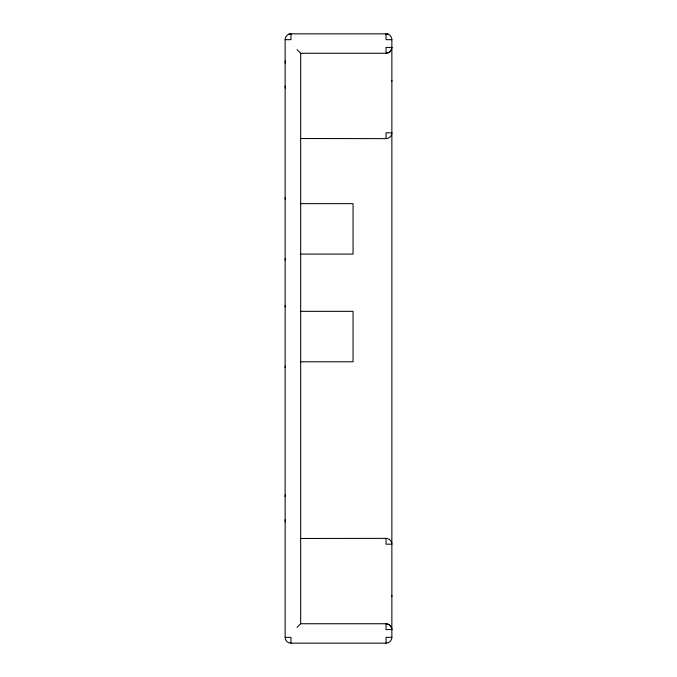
<?xml version="1.0" encoding="UTF-8"?>
<svg xmlns="http://www.w3.org/2000/svg" width="677" height="677" viewBox="0 0 677 677"><rect width="100%" height="100%" fill="white"/><g stroke="black" fill="none" stroke-linecap="round" stroke-linejoin="round"><path stroke-width="1.02" d="M391.755 81.553L391.865 80.419M391.416 49.658L389.275 52.273L386.042 53.255L300.664 53.255L297.068 49.658M300.546 538.477L386.042 538.367A5.822 5.822 0 0 1 391.865 544.19L386.042 544.19L386.042 538.367M297.068 627.342L300.664 623.745L300.664 53.255M290.958 34.045L288.698 34.332L290.958 34.045L290.958 39.672L285.135 39.672L285.135 637.328A5.822 5.822 0 0 0 290.958 643.15L386.042 643.15A5.822 5.822 0 0 0 391.865 637.328L391.865 39.672A5.822 5.822 0 0 0 387.549 34.045L386.042 34.045L386.042 39.672L391.865 39.672M386.042 34.045L388.302 34.332L387.549 34.045M290.958 33.85L386.042 33.85M285.406 62.953L285.135 62.953A7.76 7.76 0 0 1 285.406 60.947M285.406 86.241L285.135 86.241A7.76 7.76 0 0 0 285.406 88.247M386.042 138.633L386.042 132.81L391.865 132.81A5.822 5.822 0 0 1 386.042 138.633L300.546 138.523M285.339 197.819L285.135 197.819A5.822 5.822 0 0 0 285.339 199.326M300.283 203.642L353.055 203.642L353.055 254.087L300.283 254.087M285.339 259.909L285.135 259.909A5.822 5.822 0 0 1 285.339 258.402M285.339 305.513L285.135 305.513A5.822 5.822 0 0 0 285.339 307.019M300.283 311.335L353.055 311.335L353.055 361.789L300.283 361.789M285.339 367.603L285.135 367.603A5.822 5.822 0 0 1 285.339 366.096M285.406 496.647L285.135 496.647A7.76 7.76 0 0 1 285.406 494.642M285.406 519.928L285.135 519.928A7.76 7.76 0 0 0 285.406 521.942M300.664 623.745L386.042 623.745L389.275 624.727L391.416 627.342M285.135 637.328L290.958 637.328L290.958 643.15M391.865 637.328L386.042 637.328L386.042 643.15M391.755 595.447L391.865 596.581M285.135 39.672A5.822 5.822 0 0 1 289.451 34.045M391.865 47.432L386.042 47.432L386.042 53.255A5.822 5.822 0 0 0 391.865 47.432M391.865 629.568L386.042 629.568L386.042 623.745A5.822 5.822 0 0 1 391.865 629.568"/></g></svg>
